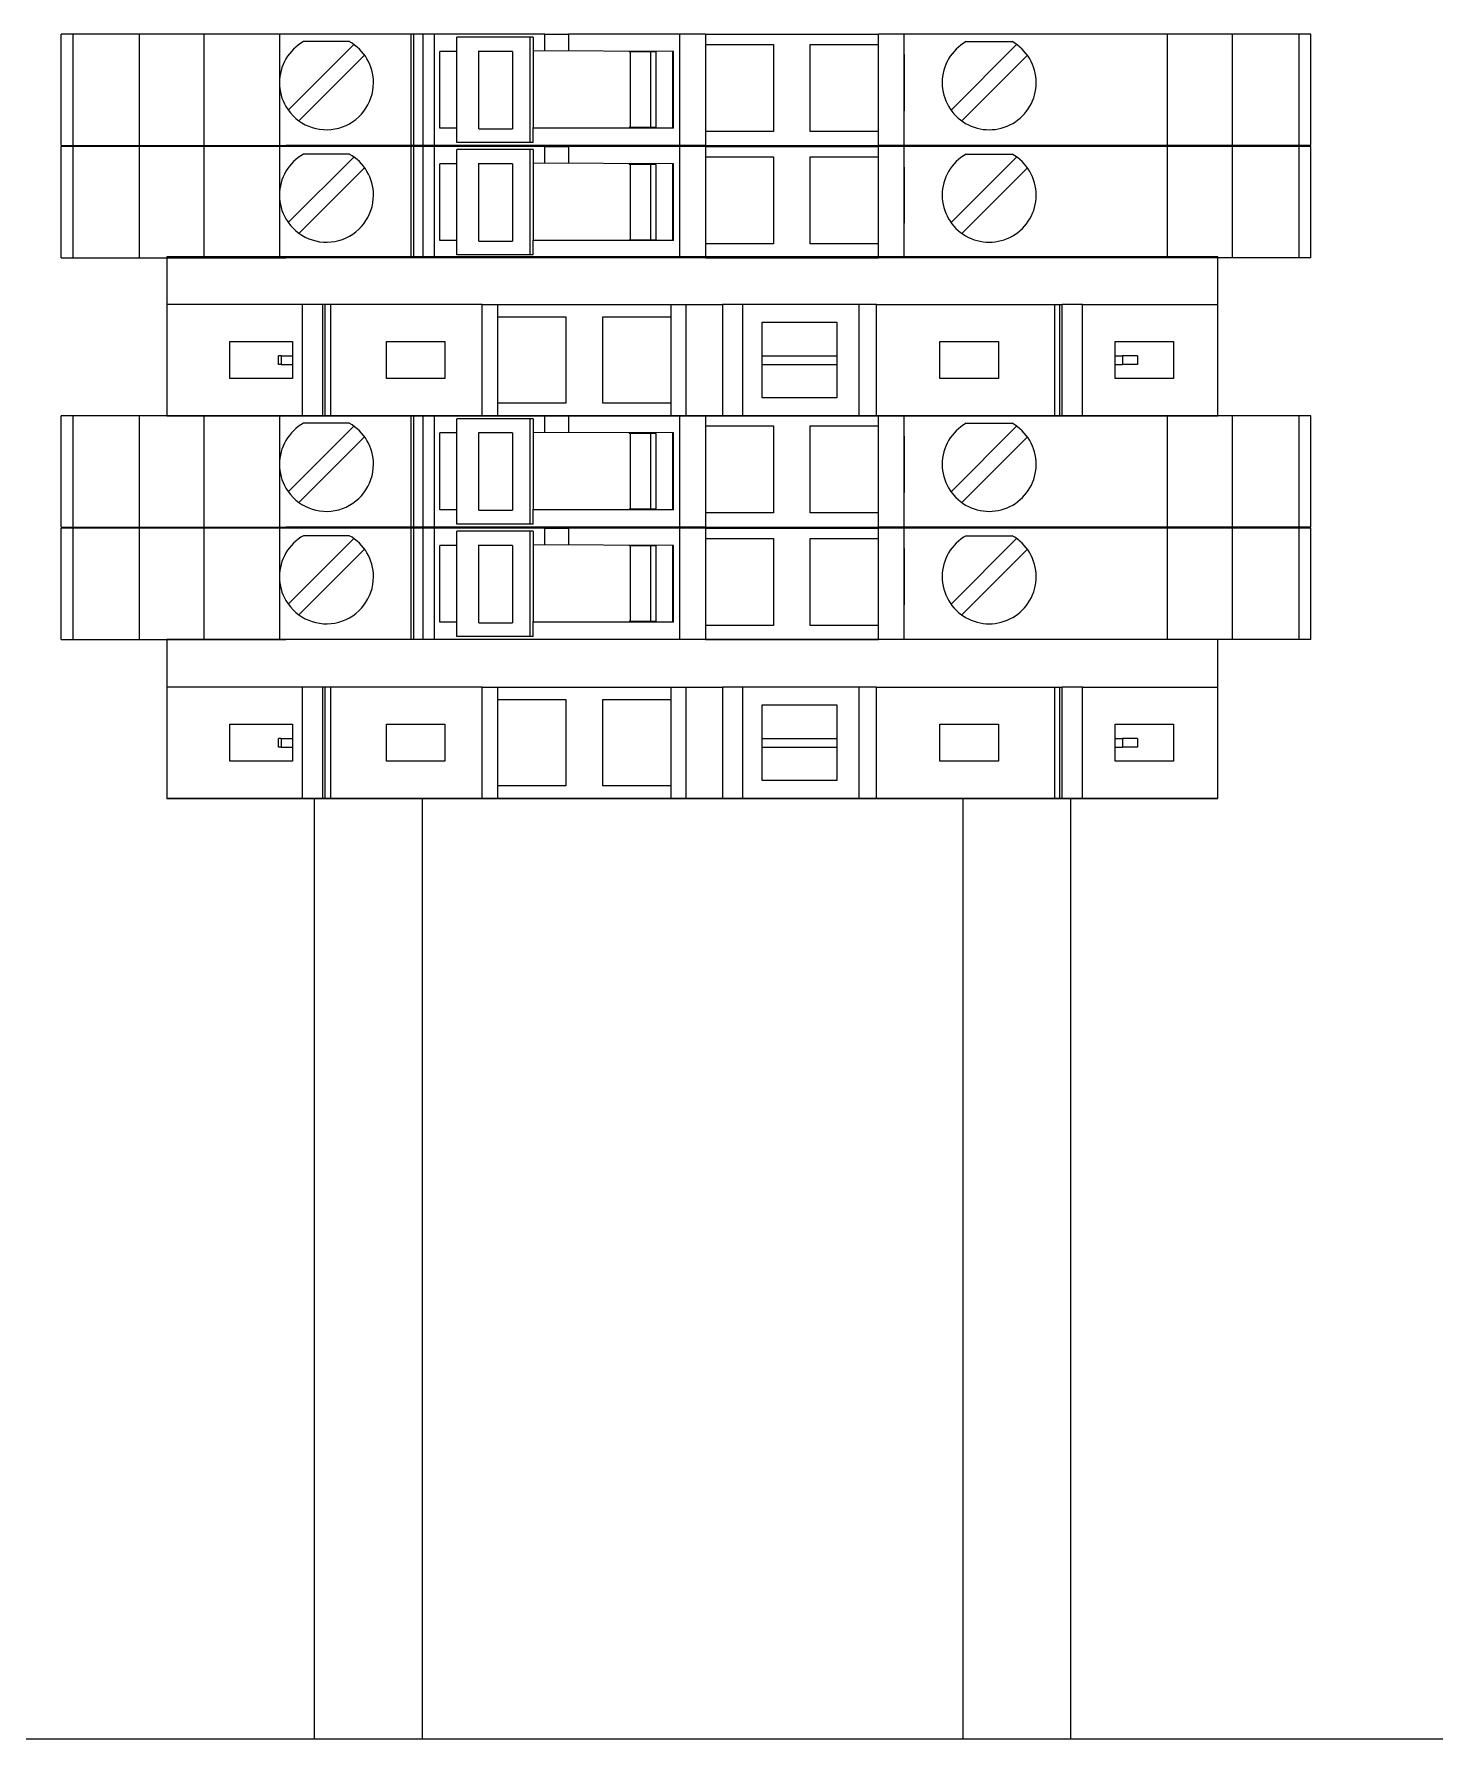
# Model space of a CAD drawing. Header units: millimetres. Extents: x 4962 to 7449, y 754 to 2938.
# Drawn here: x 6425.3 to 6490.1, y 1176.6 to 1255.4 of the extents above; entities that cross this region are included whole.
import ezdxf

# ---------------------------------------------------------------- set-up
doc = ezdxf.new("R2010")
doc.units = ezdxf.units.MM
doc.layers.add('000-PI-Oprema', color=30, linetype='Continuous', lineweight=5)
doc.layers.add('002-PI-Kabelska kanalica', color=150, linetype='Continuous')

msp = doc.modelspace()

# ---------------------------------------------------------------- linework, layer by layer
at = {"color": 0, "linetype": 'ByBlock', "lineweight": 0}
for p, q in [((6438.271, 1220.087), (6438.271, 1176.585)), ((6443.271, 1220.087), (6443.271, 1176.585)), ((6468.271, 1220.087), (6468.271, 1176.585)), ((6473.271, 1176.585), (6473.271, 1220.087))]:
    msp.add_line(p, q, dxfattribs=at)
at = {"color": 0, "linetype": 'ByBlock', "lineweight": 0, "ltscale": 0.25}
for points in [[(6431.471, 1245.137), (6431.471, 1237.787), (6480.071, 1237.787), (6480.071, 1245.137), (6431.471, 1245.137)], [(6431.471, 1227.437), (6431.471, 1220.087), (6480.071, 1220.087), (6480.071, 1227.437), (6431.471, 1227.437)]]:
    msp.add_lwpolyline(points, dxfattribs=at)
at = {"layer": '000-PI-Oprema', "color": 0, "linetype": 'ByBlock', "lineweight": 0}
for p, q in [((6426.571, 1250.287), (6426.571, 1255.437)), ((6448.946, 1255.437), (6426.571, 1255.437)), ((6427.119, 1255.437), (6427.119, 1250.287)), ((6430.196, 1250.287), (6430.196, 1255.437)), ((6433.196, 1250.287), (6433.196, 1255.437)), ((6436.696, 1250.287), (6436.696, 1255.437)), ((6442.771, 1250.287), (6442.771, 1255.437)), ((6442.871, 1255.437), (6442.871, 1255.437)), ((6442.871, 1255.437), (6442.871, 1250.287)), ((6443.299, 1255.437), (6443.299, 1250.287)), ((6443.841, 1250.287), (6443.841, 1255.437)), ((6445.521, 1255.437), (6445.521, 1255.437)), ((6448.946, 1255.437), (6448.946, 1255.437)), ((6448.946, 1255.437), (6448.951, 1255.437)), ((6448.946, 1254.66), (6448.946, 1255.437)), ((6448.951, 1255.437), (6450.046, 1255.437)), ((6450.046, 1255.437), (6450.043, 1254.655)), ((6450.046, 1255.437), (6450.046, 1255.437)), ((6455.171, 1255.437), (6450.046, 1255.437)), ((6450.571, 1255.437), (6450.571, 1255.437)), ((6456.371, 1255.437), (6455.171, 1255.437)), ((6455.171, 1255.437), (6455.171, 1250.287)), ((6456.371, 1255.437), (6456.371, 1255.437)), ((6456.371, 1255.437), (6464.371, 1255.437)), ((6456.371, 1255.437), (6456.371, 1250.287)), ((6464.371, 1255.437), (6464.371, 1255.437)), ((6465.571, 1255.437), (6464.371, 1255.437)), ((6464.371, 1250.287), (6464.371, 1255.437)), ((6484.371, 1255.437), (6465.571, 1255.437)), ((6465.571, 1250.287), (6465.571, 1255.437)), ((6477.748, 1250.287), (6477.748, 1255.437)), ((6480.748, 1250.287), (6480.748, 1255.437)), ((6483.824, 1255.437), (6483.824, 1250.287)), ((6484.371, 1250.287), (6484.371, 1255.437)), ((6440.117, 1254.952), (6437.081, 1251.916)), ((6437.788, 1255.087), (6437.788, 1255.087)), ((6439.905, 1255.087), (6437.788, 1255.087)), ((6439.905, 1255.087), (6439.905, 1255.087)), ((6440.117, 1254.952), (6440.117, 1254.952)), ((6444.884, 1254.637), (6444.096, 1254.637)), ((6444.096, 1254.637), (6444.096, 1254.637)), ((6444.096, 1251.087), (6444.096, 1254.637)), ((6448.255, 1255.297), (6444.884, 1255.297)), ((6444.884, 1250.427), (6444.884, 1255.297)), ((6444.884, 1255.297), (6444.884, 1255.297)), ((6445.891, 1251.062), (6445.891, 1254.662)), ((6447.458, 1254.637), (6445.891, 1254.637)), ((6447.458, 1254.637), (6447.458, 1251.112)), ((6448.413, 1255.297), (6448.255, 1255.297)), ((6448.255, 1255.297), (6448.255, 1250.427)), ((6448.413, 1255.297), (6448.413, 1254.612)), ((6454.896, 1254.637), (6448.413, 1254.662)), ((6448.413, 1254.612), (6448.413, 1251.112)), ((6452.846, 1254.637), (6452.846, 1254.612)), ((6453.846, 1254.612), (6452.846, 1254.612)), ((6452.91, 1251.112), (6452.91, 1254.612)), ((6453.846, 1251.087), (6453.846, 1254.637)), ((6454.096, 1254.612), (6453.846, 1254.612)), ((6454.096, 1254.612), (6454.096, 1254.612)), ((6454.096, 1251.112), (6454.096, 1254.612)), ((6454.846, 1254.637), (6454.846, 1251.087)), ((6454.896, 1254.637), (6454.896, 1254.637)), ((6454.896, 1251.087), (6454.896, 1254.637)), ((6456.371, 1254.962), (6456.371, 1254.962)), ((6456.371, 1254.962), (6459.521, 1254.962)), ((6459.521, 1254.962), (6459.521, 1250.937)), ((6459.521, 1254.962), (6459.521, 1254.962)), ((6461.221, 1250.937), (6461.221, 1254.962)), ((6461.221, 1254.962), (6461.221, 1254.962)), ((6461.221, 1254.962), (6464.371, 1254.962)), ((6464.371, 1254.962), (6464.371, 1254.962)), ((6470.767, 1254.952), (6467.731, 1251.916)), ((6468.438, 1255.087), (6470.555, 1255.087)), ((6468.438, 1255.087), (6468.438, 1255.087)), ((6470.555, 1255.087), (6470.555, 1255.087)), ((6437.576, 1251.421), (6440.612, 1254.457)), ((6440.612, 1254.457), (6440.612, 1254.457)), ((6442.771, 1251.887), (6442.771, 1254.487)), ((6442.771, 1254.487), (6442.771, 1254.487)), ((6465.571, 1254.487), (6465.571, 1251.887)), ((6465.571, 1254.487), (6465.571, 1254.487)), ((6468.226, 1251.421), (6471.262, 1254.457)), ((6437.081, 1251.916), (6437.081, 1251.916)), ((6437.576, 1251.421), (6437.576, 1251.421)), ((6442.771, 1251.887), (6442.771, 1251.887)), ((6465.571, 1251.887), (6465.571, 1251.887)), ((6444.884, 1251.087), (6444.096, 1251.087)), ((6444.096, 1251.087), (6444.096, 1251.087)), ((6445.891, 1251.062), (6447.3, 1251.062)), ((6447.3, 1251.062), (6447.458, 1251.062)), ((6447.458, 1251.112), (6447.458, 1251.062)), ((6448.413, 1250.427), (6448.413, 1251.112)), ((6454.896, 1251.087), (6448.413, 1251.087)), ((6453.846, 1251.112), (6452.846, 1251.112)), ((6452.846, 1251.112), (6452.846, 1251.087)), ((6454.096, 1251.112), (6453.846, 1251.112)), ((6454.096, 1251.112), (6454.096, 1251.112)), ((6454.896, 1251.087), (6454.896, 1251.087)), ((6456.371, 1250.937), (6456.371, 1250.937)), ((6459.521, 1250.937), (6456.371, 1250.937)), ((6459.521, 1250.937), (6459.521, 1250.937)), ((6464.371, 1250.937), (6461.221, 1250.937)), ((6461.221, 1250.937), (6461.221, 1250.937)), ((6464.371, 1250.937), (6464.371, 1250.937)), ((6426.571, 1250.287), (6436.971, 1250.287)), ((6426.571, 1245.087), (6426.571, 1250.237)), ((6448.946, 1250.237), (6426.571, 1250.237)), ((6427.119, 1250.237), (6427.119, 1245.087)), ((6430.196, 1245.087), (6430.196, 1250.237)), ((6433.196, 1245.087), (6433.196, 1250.237)), ((6436.696, 1245.087), (6436.696, 1250.237)), ((6455.171, 1250.287), (6436.971, 1250.287)), ((6437.788, 1249.887), (6437.788, 1249.887)), ((6439.905, 1249.887), (6437.788, 1249.887)), ((6439.905, 1249.887), (6439.905, 1249.887)), ((6442.771, 1245.087), (6442.771, 1250.237)), ((6442.871, 1250.287), (6442.871, 1250.287)), ((6442.871, 1250.237), (6442.871, 1250.237)), ((6442.871, 1250.237), (6442.871, 1245.087)), ((6443.299, 1250.237), (6443.299, 1245.087)), ((6443.841, 1245.087), (6443.841, 1250.237)), ((6448.255, 1250.427), (6444.884, 1250.427)), ((6444.884, 1250.427), (6444.884, 1250.427)), ((6448.255, 1250.097), (6444.884, 1250.097)), ((6444.884, 1245.227), (6444.884, 1250.097)), ((6444.884, 1250.097), (6444.884, 1250.097)), ((6445.521, 1250.287), (6445.521, 1250.287)), ((6445.521, 1250.237), (6445.521, 1250.237)), ((6448.413, 1250.427), (6448.255, 1250.427)), ((6448.413, 1250.097), (6448.255, 1250.097)), ((6448.255, 1250.097), (6448.255, 1245.227)), ((6448.413, 1250.097), (6448.413, 1249.412)), ((6448.946, 1250.237), (6448.946, 1250.237)), ((6448.946, 1250.237), (6448.951, 1250.237)), ((6448.946, 1249.46), (6448.946, 1250.237)), ((6448.951, 1250.237), (6450.046, 1250.237)), ((6450.046, 1250.237), (6450.043, 1249.455)), ((6450.046, 1250.237), (6450.046, 1250.237)), ((6455.171, 1250.237), (6450.046, 1250.237)), ((6450.571, 1250.287), (6450.571, 1250.287)), ((6450.571, 1250.237), (6450.571, 1250.237)), ((6456.371, 1250.287), (6455.171, 1250.287)), ((6456.371, 1250.237), (6455.171, 1250.237)), ((6455.171, 1250.237), (6455.171, 1245.087)), ((6456.371, 1250.287), (6464.371, 1250.287)), ((6456.371, 1250.287), (6456.371, 1250.287)), ((6456.371, 1250.237), (6456.371, 1250.237)), ((6456.371, 1250.237), (6464.371, 1250.237)), ((6456.371, 1250.237), (6456.371, 1245.087)), ((6465.571, 1250.287), (6464.371, 1250.287)), ((6464.371, 1250.287), (6464.371, 1250.287)), ((6464.371, 1250.237), (6464.371, 1250.237)), ((6465.571, 1250.237), (6464.371, 1250.237)), ((6464.371, 1245.087), (6464.371, 1250.237)), ((6484.371, 1250.287), (6465.571, 1250.287)), ((6484.371, 1250.237), (6465.571, 1250.237)), ((6465.571, 1245.087), (6465.571, 1250.237)), ((6468.438, 1249.887), (6470.555, 1249.887)), ((6468.438, 1249.887), (6468.438, 1249.887)), ((6470.555, 1249.887), (6470.555, 1249.887)), ((6477.748, 1245.087), (6477.748, 1250.237)), ((6480.748, 1245.087), (6480.748, 1250.237)), ((6484.371, 1250.287), (6483.689, 1250.287)), ((6483.824, 1250.237), (6483.824, 1245.087)), ((6484.371, 1245.087), (6484.371, 1250.237)), ((6440.117, 1249.752), (6437.081, 1246.716)), ((6437.576, 1246.221), (6440.612, 1249.257)), ((6440.117, 1249.752), (6440.117, 1249.752)), ((6440.612, 1249.257), (6440.612, 1249.257)), ((6442.771, 1246.687), (6442.771, 1249.287)), ((6442.771, 1249.287), (6442.771, 1249.287)), ((6444.884, 1249.437), (6444.096, 1249.437)), ((6444.096, 1249.437), (6444.096, 1249.437)), ((6444.096, 1245.887), (6444.096, 1249.437)), ((6445.891, 1245.862), (6445.891, 1249.462)), ((6447.458, 1249.437), (6445.891, 1249.437)), ((6447.458, 1249.437), (6447.458, 1245.912)), ((6454.896, 1249.437), (6448.413, 1249.462)), ((6448.413, 1249.412), (6448.413, 1245.912)), ((6452.846, 1249.437), (6452.846, 1249.412)), ((6453.846, 1249.412), (6452.846, 1249.412)), ((6452.91, 1245.912), (6452.91, 1249.412)), ((6453.846, 1245.887), (6453.846, 1249.437)), ((6454.096, 1249.412), (6453.846, 1249.412)), ((6454.096, 1249.412), (6454.096, 1249.412)), ((6454.096, 1245.912), (6454.096, 1249.412)), ((6454.846, 1249.437), (6454.846, 1245.887)), ((6454.896, 1249.437), (6454.896, 1249.437)), ((6454.896, 1245.887), (6454.896, 1249.437)), ((6456.371, 1249.762), (6456.371, 1249.762)), ((6456.371, 1249.762), (6459.521, 1249.762)), ((6459.521, 1249.762), (6459.521, 1245.737)), ((6459.521, 1249.762), (6459.521, 1249.762)), ((6461.221, 1245.737), (6461.221, 1249.762)), ((6461.221, 1249.762), (6461.221, 1249.762)), ((6461.221, 1249.762), (6464.371, 1249.762)), ((6464.371, 1249.762), (6464.371, 1249.762)), ((6465.571, 1249.287), (6465.571, 1246.687)), ((6465.571, 1249.287), (6465.571, 1249.287)), ((6470.767, 1249.752), (6467.731, 1246.716)), ((6468.226, 1246.221), (6471.262, 1249.257)), ((6437.081, 1246.716), (6437.081, 1246.716)), ((6442.771, 1246.687), (6442.771, 1246.687)), ((6465.571, 1246.687), (6465.571, 1246.687)), ((6437.576, 1246.221), (6437.576, 1246.221)), ((6444.884, 1245.887), (6444.096, 1245.887)), ((6444.096, 1245.887), (6444.096, 1245.887)), ((6445.891, 1245.862), (6447.3, 1245.862)), ((6447.3, 1245.862), (6447.458, 1245.862)), ((6447.458, 1245.912), (6447.458, 1245.862)), ((6448.413, 1245.227), (6448.413, 1245.912)), ((6454.896, 1245.887), (6448.413, 1245.887)), ((6453.846, 1245.912), (6452.846, 1245.912)), ((6452.846, 1245.912), (6452.846, 1245.887)), ((6454.096, 1245.912), (6453.846, 1245.912)), ((6454.096, 1245.912), (6454.096, 1245.912)), ((6454.896, 1245.887), (6454.896, 1245.887)), ((6426.571, 1245.087), (6436.971, 1245.087)), ((6431.471, 1245.137), (6431.471, 1237.787)), ((6480.071, 1245.137), (6431.471, 1245.137)), ((6455.171, 1245.087), (6436.971, 1245.087)), ((6442.871, 1245.087), (6442.871, 1245.087)), ((6448.255, 1245.227), (6444.884, 1245.227)), ((6444.884, 1245.227), (6444.884, 1245.227)), ((6445.521, 1245.087), (6445.521, 1245.087)), ((6448.413, 1245.227), (6448.255, 1245.227)), ((6450.571, 1245.087), (6450.571, 1245.087)), ((6456.371, 1245.087), (6455.171, 1245.087)), ((6456.371, 1245.737), (6456.371, 1245.737)), ((6459.521, 1245.737), (6456.371, 1245.737)), ((6456.371, 1245.087), (6464.371, 1245.087)), ((6456.371, 1245.087), (6456.371, 1245.087)), ((6459.521, 1245.737), (6459.521, 1245.737)), ((6464.371, 1245.737), (6461.221, 1245.737)), ((6461.221, 1245.737), (6461.221, 1245.737)), ((6464.371, 1245.737), (6464.371, 1245.737)), ((6465.571, 1245.087), (6464.371, 1245.087)), ((6464.371, 1245.087), (6464.371, 1245.087)), ((6484.371, 1245.087), (6465.571, 1245.087)), ((6480.071, 1237.787), (6480.071, 1245.137)), ((6484.371, 1245.087), (6483.689, 1245.087)), ((6437.737, 1242.937), (6431.471, 1242.937)), ((6437.737, 1237.787), (6437.737, 1242.937)), ((6438.673, 1242.937), (6437.737, 1242.937)), ((6438.673, 1237.787), (6438.673, 1242.937)), ((6438.774, 1242.937), (6438.673, 1242.937)), ((6438.774, 1242.937), (6438.774, 1237.787)), ((6439.032, 1242.937), (6438.774, 1242.937)), ((6439.032, 1242.937), (6439.032, 1237.787)), ((6446.053, 1242.937), (6439.032, 1242.937)), ((6446.053, 1242.937), (6446.771, 1242.937)), ((6446.053, 1237.787), (6446.053, 1242.937)), ((6446.771, 1242.362), (6446.771, 1242.937)), ((6446.771, 1242.937), (6454.771, 1242.937)), ((6454.771, 1242.937), (6454.771, 1242.362)), ((6454.771, 1242.937), (6455.49, 1242.937)), ((6455.49, 1242.937), (6457.162, 1242.937)), ((6455.49, 1237.787), (6455.49, 1242.937)), ((6458.087, 1242.937), (6457.162, 1242.937)), ((6457.162, 1242.937), (6457.162, 1237.787)), ((6463.461, 1242.937), (6458.087, 1242.937)), ((6458.087, 1242.937), (6458.087, 1237.787)), ((6463.461, 1242.937), (6463.461, 1237.787)), ((6464.281, 1242.937), (6463.461, 1242.937)), ((6464.281, 1237.787), (6464.281, 1242.937)), ((6464.281, 1242.937), (6472.511, 1242.937)), ((6472.511, 1242.937), (6472.511, 1237.787)), ((6472.511, 1242.937), (6472.769, 1242.937)), ((6472.769, 1237.787), (6472.769, 1242.937)), ((6472.769, 1242.937), (6472.869, 1242.937)), ((6473.806, 1242.937), (6472.869, 1242.937)), ((6472.869, 1237.787), (6472.869, 1242.937)), ((6473.806, 1242.937), (6480.071, 1242.937)), ((6473.806, 1237.787), (6473.806, 1242.937)), ((6446.771, 1238.362), (6446.771, 1242.362)), ((6446.771, 1242.362), (6449.921, 1242.362)), ((6449.921, 1242.362), (6449.921, 1238.362)), ((6451.621, 1242.362), (6454.771, 1242.362)), ((6451.621, 1238.362), (6451.621, 1242.362)), ((6454.771, 1242.362), (6454.771, 1238.362)), ((6458.996, 1242.112), (6462.446, 1242.112)), ((6458.996, 1240.562), (6458.996, 1242.112)), ((6462.446, 1242.112), (6462.446, 1240.562)), ((6434.371, 1239.512), (6434.371, 1241.212)), ((6434.371, 1241.212), (6437.271, 1241.212)), ((6437.271, 1241.212), (6437.271, 1240.562)), ((6441.621, 1241.212), (6444.321, 1241.212)), ((6441.621, 1239.512), (6441.621, 1241.212)), ((6444.321, 1241.212), (6444.321, 1239.512)), ((6467.221, 1241.212), (6469.921, 1241.212)), ((6467.221, 1239.512), (6467.221, 1241.212)), ((6469.921, 1241.212), (6469.921, 1239.512)), ((6475.321, 1240.562), (6475.321, 1241.212)), ((6475.321, 1241.212), (6478.021, 1241.212)), ((6478.021, 1241.212), (6478.021, 1239.512)), ((6436.757, 1240.562), (6436.626, 1240.562)), ((6436.626, 1240.162), (6436.626, 1240.562)), ((6436.757, 1240.562), (6436.757, 1240.162)), ((6436.757, 1240.562), (6437.271, 1240.562)), ((6437.271, 1240.562), (6437.271, 1240.162)), ((6458.996, 1240.562), (6462.446, 1240.562)), ((6458.996, 1240.162), (6458.996, 1240.562)), ((6462.446, 1240.562), (6462.446, 1240.162)), ((6475.321, 1240.162), (6475.321, 1240.562)), ((6475.321, 1240.562), (6475.657, 1240.562)), ((6475.657, 1240.562), (6475.657, 1240.162)), ((6476.357, 1240.562), (6475.657, 1240.562)), ((6476.357, 1240.562), (6476.357, 1240.162)), ((6436.757, 1240.162), (6436.626, 1240.162)), ((6436.757, 1240.162), (6437.271, 1240.162)), ((6437.271, 1240.162), (6437.271, 1239.512)), ((6458.996, 1240.162), (6462.446, 1240.162)), ((6458.996, 1238.612), (6458.996, 1240.162)), ((6462.446, 1240.162), (6462.446, 1238.612)), ((6475.321, 1240.162), (6475.657, 1240.162)), ((6475.321, 1239.512), (6475.321, 1240.162)), ((6476.357, 1240.162), (6475.657, 1240.162)), ((6437.271, 1239.512), (6434.371, 1239.512)), ((6444.321, 1239.512), (6441.621, 1239.512)), ((6469.921, 1239.512), (6467.221, 1239.512)), ((6478.021, 1239.512), (6475.321, 1239.512)), ((6449.921, 1238.362), (6446.771, 1238.362)), ((6446.771, 1237.787), (6446.771, 1238.362)), ((6454.771, 1238.362), (6451.621, 1238.362)), ((6454.771, 1238.362), (6454.771, 1237.787)), ((6462.446, 1238.612), (6458.996, 1238.612)), ((6426.571, 1232.637), (6426.571, 1237.787)), ((6448.946, 1237.787), (6426.571, 1237.787)), ((6427.119, 1237.787), (6427.119, 1232.637)), ((6430.196, 1232.637), (6430.196, 1237.787)), ((6433.196, 1232.637), (6433.196, 1237.787)), ((6436.696, 1232.637), (6436.696, 1237.787)), ((6440.117, 1237.302), (6437.081, 1234.266)), ((6438.673, 1237.787), (6437.737, 1237.787)), ((6437.788, 1237.437), (6437.788, 1237.437)), ((6439.905, 1237.437), (6437.788, 1237.437)), ((6438.774, 1237.787), (6438.673, 1237.787)), ((6439.032, 1237.787), (6438.774, 1237.787)), ((6439.905, 1237.437), (6439.905, 1237.437)), ((6440.117, 1237.302), (6440.117, 1237.302)), ((6442.771, 1232.637), (6442.771, 1237.787)), ((6442.871, 1237.787), (6442.871, 1237.787)), ((6442.871, 1237.787), (6442.871, 1232.637)), ((6443.299, 1237.787), (6443.299, 1232.637)), ((6443.841, 1232.637), (6443.841, 1237.787)), ((6448.255, 1237.647), (6444.884, 1237.647)), ((6444.884, 1232.777), (6444.884, 1237.647)), ((6444.884, 1237.647), (6444.884, 1237.647)), ((6445.521, 1237.787), (6445.521, 1237.787)), ((6446.053, 1237.787), (6446.771, 1237.787)), ((6448.413, 1237.647), (6448.255, 1237.647)), ((6448.255, 1237.647), (6448.255, 1232.777)), ((6448.413, 1237.647), (6448.413, 1236.962)), ((6448.946, 1237.787), (6448.946, 1237.787)), ((6448.946, 1237.787), (6448.951, 1237.787)), ((6448.946, 1237.01), (6448.946, 1237.787)), ((6448.951, 1237.787), (6450.046, 1237.787)), ((6450.046, 1237.787), (6450.043, 1237.005)), ((6450.046, 1237.787), (6450.046, 1237.787)), ((6455.171, 1237.787), (6450.046, 1237.787)), ((6450.571, 1237.787), (6450.571, 1237.787)), ((6456.371, 1237.787), (6455.171, 1237.787)), ((6455.171, 1237.787), (6455.171, 1232.637)), ((6456.371, 1237.787), (6456.371, 1237.787)), ((6456.371, 1237.787), (6464.371, 1237.787)), ((6456.371, 1237.787), (6456.371, 1232.637)), ((6456.371, 1237.312), (6456.371, 1237.312)), ((6456.371, 1237.312), (6459.521, 1237.312)), ((6459.521, 1237.312), (6459.521, 1233.287)), ((6459.521, 1237.312), (6459.521, 1237.312)), ((6461.221, 1233.287), (6461.221, 1237.312)), ((6461.221, 1237.312), (6461.221, 1237.312)), ((6461.221, 1237.312), (6464.371, 1237.312)), ((6464.371, 1237.787), (6464.371, 1237.787)), ((6465.571, 1237.787), (6464.371, 1237.787)), ((6464.371, 1232.637), (6464.371, 1237.787)), ((6464.371, 1237.312), (6464.371, 1237.312)), ((6484.371, 1237.787), (6465.571, 1237.787)), ((6465.571, 1232.637), (6465.571, 1237.787)), ((6470.767, 1237.302), (6467.731, 1234.266)), ((6468.438, 1237.437), (6470.555, 1237.437)), ((6468.438, 1237.437), (6468.438, 1237.437)), ((6470.555, 1237.437), (6470.555, 1237.437)), ((6477.748, 1232.637), (6477.748, 1237.787)), ((6480.748, 1232.637), (6480.748, 1237.787)), ((6483.824, 1237.787), (6483.824, 1232.637)), ((6484.371, 1232.637), (6484.371, 1237.787)), ((6437.576, 1233.771), (6440.612, 1236.807)), ((6440.612, 1236.807), (6440.612, 1236.807)), ((6442.771, 1234.237), (6442.771, 1236.837)), ((6442.771, 1236.837), (6442.771, 1236.837)), ((6444.884, 1236.987), (6444.096, 1236.987)), ((6444.096, 1236.987), (6444.096, 1236.987)), ((6444.096, 1233.437), (6444.096, 1236.987)), ((6445.891, 1233.412), (6445.891, 1237.012)), ((6447.458, 1236.987), (6445.891, 1236.987)), ((6447.458, 1236.987), (6447.458, 1233.462)), ((6454.896, 1236.987), (6448.413, 1237.012)), ((6448.413, 1236.962), (6448.413, 1233.462)), ((6452.846, 1236.987), (6452.846, 1236.962)), ((6453.846, 1236.962), (6452.846, 1236.962)), ((6452.91, 1233.462), (6452.91, 1236.962)), ((6453.846, 1233.437), (6453.846, 1236.987)), ((6454.096, 1236.962), (6453.846, 1236.962)), ((6454.096, 1236.962), (6454.096, 1236.962)), ((6454.096, 1233.462), (6454.096, 1236.962)), ((6454.846, 1236.987), (6454.846, 1233.437)), ((6454.896, 1236.987), (6454.896, 1236.987)), ((6454.896, 1233.437), (6454.896, 1236.987)), ((6465.571, 1236.837), (6465.571, 1234.237)), ((6465.571, 1236.837), (6465.571, 1236.837)), ((6468.226, 1233.771), (6471.262, 1236.807)), ((6437.081, 1234.266), (6437.081, 1234.266)), ((6442.771, 1234.237), (6442.771, 1234.237)), ((6465.571, 1234.237), (6465.571, 1234.237)), ((6437.576, 1233.771), (6437.576, 1233.771)), ((6444.884, 1233.437), (6444.096, 1233.437)), ((6444.096, 1233.437), (6444.096, 1233.437)), ((6445.891, 1233.412), (6447.3, 1233.412)), ((6447.3, 1233.412), (6447.458, 1233.412)), ((6447.458, 1233.462), (6447.458, 1233.412)), ((6448.413, 1232.777), (6448.413, 1233.462)), ((6454.896, 1233.437), (6448.413, 1233.437)), ((6453.846, 1233.462), (6452.846, 1233.462)), ((6452.846, 1233.462), (6452.846, 1233.437)), ((6454.096, 1233.462), (6453.846, 1233.462)), ((6454.096, 1233.462), (6454.096, 1233.462)), ((6454.896, 1233.437), (6454.896, 1233.437)), ((6456.371, 1233.287), (6456.371, 1233.287)), ((6459.521, 1233.287), (6456.371, 1233.287)), ((6459.521, 1233.287), (6459.521, 1233.287)), ((6464.371, 1233.287), (6461.221, 1233.287)), ((6461.221, 1233.287), (6461.221, 1233.287)), ((6464.371, 1233.287), (6464.371, 1233.287)), ((6426.571, 1232.637), (6436.971, 1232.637)), ((6426.571, 1227.437), (6426.571, 1232.587)), ((6448.946, 1232.587), (6426.571, 1232.587)), ((6427.119, 1232.587), (6427.119, 1227.437)), ((6430.196, 1227.437), (6430.196, 1232.587)), ((6433.196, 1227.437), (6433.196, 1232.587)), ((6436.696, 1227.437), (6436.696, 1232.587)), ((6455.171, 1232.637), (6436.971, 1232.637)), ((6442.771, 1227.437), (6442.771, 1232.587)), ((6442.871, 1232.637), (6442.871, 1232.637)), ((6442.871, 1232.587), (6442.871, 1232.587)), ((6442.871, 1232.587), (6442.871, 1227.437)), ((6443.299, 1232.587), (6443.299, 1227.437)), ((6443.841, 1227.437), (6443.841, 1232.587)), ((6448.255, 1232.777), (6444.884, 1232.777)), ((6444.884, 1232.777), (6444.884, 1232.777)), ((6445.521, 1232.637), (6445.521, 1232.637)), ((6445.521, 1232.587), (6445.521, 1232.587)), ((6448.413, 1232.777), (6448.255, 1232.777)), ((6448.946, 1232.587), (6448.946, 1232.587)), ((6448.946, 1232.587), (6448.951, 1232.587)), ((6448.946, 1231.81), (6448.946, 1232.587)), ((6448.951, 1232.587), (6450.046, 1232.587)), ((6450.046, 1232.587), (6450.043, 1231.805)), ((6450.046, 1232.587), (6450.046, 1232.587)), ((6455.171, 1232.587), (6450.046, 1232.587)), ((6450.571, 1232.637), (6450.571, 1232.637)), ((6450.571, 1232.587), (6450.571, 1232.587)), ((6456.371, 1232.637), (6455.171, 1232.637)), ((6456.371, 1232.587), (6455.171, 1232.587)), ((6455.171, 1232.587), (6455.171, 1227.437)), ((6456.371, 1232.637), (6464.371, 1232.637)), ((6456.371, 1232.637), (6456.371, 1232.637)), ((6456.371, 1232.587), (6456.371, 1232.587)), ((6456.371, 1232.587), (6464.371, 1232.587)), ((6456.371, 1232.587), (6456.371, 1227.437)), ((6465.571, 1232.637), (6464.371, 1232.637)), ((6464.371, 1232.637), (6464.371, 1232.637)), ((6464.371, 1232.587), (6464.371, 1232.587)), ((6465.571, 1232.587), (6464.371, 1232.587)), ((6464.371, 1227.437), (6464.371, 1232.587)), ((6484.371, 1232.637), (6465.571, 1232.637)), ((6484.371, 1232.587), (6465.571, 1232.587)), ((6465.571, 1227.437), (6465.571, 1232.587)), ((6477.748, 1227.437), (6477.748, 1232.587)), ((6480.748, 1227.437), (6480.748, 1232.587)), ((6484.371, 1232.637), (6483.689, 1232.637)), ((6483.824, 1232.587), (6483.824, 1227.437)), ((6484.371, 1227.437), (6484.371, 1232.587)), ((6440.117, 1232.102), (6437.081, 1229.066)), ((6437.788, 1232.237), (6437.788, 1232.237)), ((6439.905, 1232.237), (6437.788, 1232.237)), ((6439.905, 1232.237), (6439.905, 1232.237)), ((6440.117, 1232.102), (6440.117, 1232.102)), ((6444.884, 1231.787), (6444.096, 1231.787)), ((6444.096, 1231.787), (6444.096, 1231.787)), ((6444.096, 1228.237), (6444.096, 1231.787)), ((6448.255, 1232.447), (6444.884, 1232.447)), ((6444.884, 1227.577), (6444.884, 1232.447)), ((6444.884, 1232.447), (6444.884, 1232.447)), ((6445.891, 1228.212), (6445.891, 1231.812)), ((6447.458, 1231.787), (6445.891, 1231.787)), ((6447.458, 1231.787), (6447.458, 1228.262)), ((6448.413, 1232.447), (6448.255, 1232.447)), ((6448.255, 1232.447), (6448.255, 1227.577)), ((6448.413, 1232.447), (6448.413, 1231.762)), ((6454.896, 1231.787), (6448.413, 1231.812)), ((6448.413, 1231.762), (6448.413, 1228.262)), ((6452.846, 1231.787), (6452.846, 1231.762)), ((6453.846, 1231.762), (6452.846, 1231.762)), ((6452.91, 1228.262), (6452.91, 1231.762)), ((6453.846, 1228.237), (6453.846, 1231.787)), ((6454.096, 1231.762), (6453.846, 1231.762)), ((6454.096, 1231.762), (6454.096, 1231.762)), ((6454.096, 1228.262), (6454.096, 1231.762)), ((6454.846, 1231.787), (6454.846, 1228.237)), ((6454.896, 1231.787), (6454.896, 1231.787)), ((6454.896, 1228.237), (6454.896, 1231.787)), ((6456.371, 1232.112), (6456.371, 1232.112)), ((6456.371, 1232.112), (6459.521, 1232.112)), ((6459.521, 1232.112), (6459.521, 1228.087)), ((6459.521, 1232.112), (6459.521, 1232.112)), ((6461.221, 1228.087), (6461.221, 1232.112)), ((6461.221, 1232.112), (6461.221, 1232.112)), ((6461.221, 1232.112), (6464.371, 1232.112)), ((6464.371, 1232.112), (6464.371, 1232.112)), ((6470.767, 1232.102), (6467.731, 1229.066)), ((6468.438, 1232.237), (6470.555, 1232.237)), ((6468.438, 1232.237), (6468.438, 1232.237)), ((6470.555, 1232.237), (6470.555, 1232.237)), ((6437.576, 1228.571), (6440.612, 1231.607)), ((6440.612, 1231.607), (6440.612, 1231.607)), ((6442.771, 1229.037), (6442.771, 1231.637)), ((6442.771, 1231.637), (6442.771, 1231.637)), ((6465.571, 1231.637), (6465.571, 1229.037)), ((6465.571, 1231.637), (6465.571, 1231.637)), ((6468.226, 1228.571), (6471.262, 1231.607)), ((6437.081, 1229.066), (6437.081, 1229.066)), ((6437.576, 1228.571), (6437.576, 1228.571)), ((6442.771, 1229.037), (6442.771, 1229.037)), ((6465.571, 1229.037), (6465.571, 1229.037)), ((6444.884, 1228.237), (6444.096, 1228.237)), ((6444.096, 1228.237), (6444.096, 1228.237)), ((6445.891, 1228.212), (6447.3, 1228.212)), ((6447.3, 1228.212), (6447.458, 1228.212)), ((6447.458, 1228.262), (6447.458, 1228.212)), ((6448.413, 1227.577), (6448.413, 1228.262)), ((6454.896, 1228.237), (6448.413, 1228.237)), ((6453.846, 1228.262), (6452.846, 1228.262)), ((6452.846, 1228.262), (6452.846, 1228.237)), ((6454.096, 1228.262), (6453.846, 1228.262)), ((6454.096, 1228.262), (6454.096, 1228.262)), ((6454.896, 1228.237), (6454.896, 1228.237)), ((6456.371, 1228.087), (6456.371, 1228.087)), ((6459.521, 1228.087), (6456.371, 1228.087)), ((6459.521, 1228.087), (6459.521, 1228.087)), ((6464.371, 1228.087), (6461.221, 1228.087)), ((6461.221, 1228.087), (6461.221, 1228.087)), ((6464.371, 1228.087), (6464.371, 1228.087)), ((6426.571, 1227.437), (6436.971, 1227.437)), ((6431.471, 1227.437), (6431.471, 1220.087)), ((6480.071, 1227.437), (6431.471, 1227.437)), ((6455.171, 1227.437), (6436.971, 1227.437)), ((6442.871, 1227.437), (6442.871, 1227.437)), ((6448.255, 1227.577), (6444.884, 1227.577)), ((6444.884, 1227.577), (6444.884, 1227.577)), ((6445.521, 1227.437), (6445.521, 1227.437)), ((6448.413, 1227.577), (6448.255, 1227.577)), ((6450.571, 1227.437), (6450.571, 1227.437)), ((6456.371, 1227.437), (6455.171, 1227.437)), ((6456.371, 1227.437), (6464.371, 1227.437)), ((6456.371, 1227.437), (6456.371, 1227.437)), ((6465.571, 1227.437), (6464.371, 1227.437)), ((6464.371, 1227.437), (6464.371, 1227.437)), ((6484.371, 1227.437), (6465.571, 1227.437)), ((6480.071, 1220.087), (6480.071, 1227.437)), ((6484.371, 1227.437), (6483.689, 1227.437)), ((6437.737, 1225.237), (6431.471, 1225.237)), ((6437.737, 1220.087), (6437.737, 1225.237)), ((6438.673, 1225.237), (6437.737, 1225.237)), ((6438.673, 1220.087), (6438.673, 1225.237)), ((6438.774, 1225.237), (6438.673, 1225.237)), ((6438.774, 1225.237), (6438.774, 1220.087)), ((6439.032, 1225.237), (6438.774, 1225.237)), ((6439.032, 1225.237), (6439.032, 1220.087)), ((6446.053, 1225.237), (6439.032, 1225.237)), ((6446.053, 1225.237), (6446.771, 1225.237)), ((6446.053, 1220.087), (6446.053, 1225.237)), ((6446.771, 1224.662), (6446.771, 1225.237)), ((6446.771, 1225.237), (6454.771, 1225.237)), ((6446.771, 1220.662), (6446.771, 1224.662)), ((6446.771, 1224.662), (6449.921, 1224.662)), ((6449.921, 1224.662), (6449.921, 1220.662)), ((6451.621, 1224.662), (6454.771, 1224.662)), ((6451.621, 1220.662), (6451.621, 1224.662)), ((6454.771, 1225.237), (6454.771, 1224.662)), ((6454.771, 1225.237), (6455.49, 1225.237)), ((6454.771, 1224.662), (6454.771, 1220.662)), ((6455.49, 1225.237), (6457.162, 1225.237)), ((6455.49, 1220.087), (6455.49, 1225.237)), ((6458.087, 1225.237), (6457.162, 1225.237)), ((6457.162, 1225.237), (6457.162, 1220.087)), ((6463.461, 1225.237), (6458.087, 1225.237)), ((6458.087, 1225.237), (6458.087, 1220.087)), ((6463.461, 1225.237), (6463.461, 1220.087)), ((6464.281, 1225.237), (6463.461, 1225.237)), ((6464.281, 1220.087), (6464.281, 1225.237)), ((6464.281, 1225.237), (6472.511, 1225.237)), ((6472.511, 1225.237), (6472.511, 1220.087)), ((6472.511, 1225.237), (6472.769, 1225.237)), ((6472.769, 1220.087), (6472.769, 1225.237)), ((6472.769, 1225.237), (6472.869, 1225.237)), ((6473.806, 1225.237), (6472.869, 1225.237)), ((6472.869, 1220.087), (6472.869, 1225.237)), ((6473.806, 1225.237), (6480.071, 1225.237)), ((6473.806, 1220.087), (6473.806, 1225.237)), ((6458.996, 1224.412), (6462.446, 1224.412)), ((6458.996, 1222.862), (6458.996, 1224.412)), ((6462.446, 1224.412), (6462.446, 1222.862)), ((6434.371, 1221.812), (6434.371, 1223.512)), ((6434.371, 1223.512), (6437.271, 1223.512)), ((6437.271, 1223.512), (6437.271, 1222.862)), ((6441.621, 1223.512), (6444.321, 1223.512)), ((6441.621, 1221.812), (6441.621, 1223.512)), ((6444.321, 1223.512), (6444.321, 1221.812)), ((6467.221, 1223.512), (6469.921, 1223.512)), ((6467.221, 1221.812), (6467.221, 1223.512)), ((6469.921, 1223.512), (6469.921, 1221.812)), ((6475.321, 1222.862), (6475.321, 1223.512)), ((6475.321, 1223.512), (6478.021, 1223.512)), ((6478.021, 1223.512), (6478.021, 1221.812)), ((6436.757, 1222.862), (6436.626, 1222.862)), ((6436.626, 1222.462), (6436.626, 1222.862)), ((6436.757, 1222.462), (6436.626, 1222.462)), ((6436.757, 1222.862), (6436.757, 1222.462)), ((6436.757, 1222.862), (6437.271, 1222.862)), ((6436.757, 1222.462), (6437.271, 1222.462)), ((6437.271, 1222.862), (6437.271, 1222.462)), ((6437.271, 1222.462), (6437.271, 1221.812)), ((6458.996, 1222.862), (6462.446, 1222.862)), ((6458.996, 1222.462), (6458.996, 1222.862)), ((6458.996, 1222.462), (6462.446, 1222.462)), ((6458.996, 1220.912), (6458.996, 1222.462)), ((6462.446, 1222.862), (6462.446, 1222.462)), ((6462.446, 1222.462), (6462.446, 1220.912)), ((6475.321, 1222.462), (6475.321, 1222.862)), ((6475.321, 1222.862), (6475.657, 1222.862)), ((6475.321, 1222.462), (6475.657, 1222.462)), ((6475.321, 1221.812), (6475.321, 1222.462)), ((6475.657, 1222.862), (6475.657, 1222.462)), ((6476.357, 1222.862), (6475.657, 1222.862)), ((6476.357, 1222.462), (6475.657, 1222.462)), ((6476.357, 1222.862), (6476.357, 1222.462)), ((6437.271, 1221.812), (6434.371, 1221.812)), ((6444.321, 1221.812), (6441.621, 1221.812)), ((6469.921, 1221.812), (6467.221, 1221.812)), ((6478.021, 1221.812), (6475.321, 1221.812)), ((6449.921, 1220.662), (6446.771, 1220.662)), ((6446.771, 1220.087), (6446.771, 1220.662)), ((6454.771, 1220.662), (6451.621, 1220.662)), ((6454.771, 1220.662), (6454.771, 1220.087)), ((6462.446, 1220.912), (6458.996, 1220.912)), ((6438.673, 1220.087), (6437.737, 1220.087)), ((6438.774, 1220.087), (6438.673, 1220.087)), ((6439.032, 1220.087), (6438.774, 1220.087)), ((6446.053, 1220.087), (6446.771, 1220.087))]:
    msp.add_line(p, q, dxfattribs=at)
at = {"layer": '000-PI-Oprema', "color": 0, "linetype": 'ByBlock', "lineweight": 0, "ltscale": 0.25}
for p, q in [((6480.071, 1237.787), (6431.471, 1237.787)), ((6480.071, 1220.087), (6431.471, 1220.087))]:
    msp.add_line(p, q, dxfattribs=at)
at = {"layer": '000-PI-Oprema', "color": 0, "linetype": 'ByBlock', "lineweight": 0}
for centre, start, end in [((6438.846, 1253.187), 119.12459, 149.54968), ((6438.846, 1253.187), 0.00002, 60.87541), ((6469.496, 1253.187), 119.12459, 179.99998), ((6469.496, 1253.187), 0.00002, 60.87541), ((6438.846, 1253.187), 210.45028, 0.00002), ((6469.496, 1253.187), 179.99998, 0.00002), ((6438.846, 1247.987), 119.12459, 149.54968), ((6438.846, 1247.987), 0.00002, 60.87541), ((6469.496, 1247.987), 119.12459, 179.99998), ((6469.496, 1247.987), 0.00002, 60.87541), ((6438.846, 1247.987), 210.45028, 0.00002), ((6469.496, 1247.987), 179.99998, 0.00002), ((6438.846, 1235.537), 119.12459, 149.54968), ((6438.846, 1235.537), 0.00002, 60.87541), ((6469.496, 1235.537), 119.12459, 179.99998), ((6469.496, 1235.537), 0.00002, 60.87541), ((6438.846, 1235.537), 210.45028, 0.00002), ((6469.496, 1235.537), 179.99998, 0.00002), ((6438.846, 1230.337), 119.12459, 149.54968), ((6438.846, 1230.337), 0.00002, 60.87541), ((6469.496, 1230.337), 119.12459, 179.99998), ((6469.496, 1230.337), 0.00002, 60.87541), ((6438.846, 1230.337), 210.45028, 0.00002), ((6469.496, 1230.337), 179.99998, 0.00002)]:
    msp.add_arc(centre, 2.175, start, end, dxfattribs=at)
for centre, start_param, end_param in [((6438.846, 1253.187), -2.102255, -1.570796), ((6438.846, 1253.187), -1.570796, -1.039338), ((6438.846, 1247.987), -2.102255, -1.570796), ((6438.846, 1247.987), -1.570796, -1.039338), ((6438.846, 1235.537), -2.102255, -1.570796), ((6438.846, 1235.537), -1.570796, -1.039338), ((6438.846, 1230.337), -2.102255, -1.570796), ((6438.846, 1230.337), -1.570796, -1.039338)]:
    msp.add_ellipse(centre, major_axis=(0, -2.175), ratio=1, start_param=start_param, end_param=end_param, dxfattribs=at)
at = {"layer": '002-PI-Kabelska kanalica', "color": 0, "linetype": 'ByBlock', "lineweight": 0}
msp.add_line((5236.271, 1176.585), (7399.271, 1176.585), dxfattribs=at)

doc.saveas('drawing.dxf')
